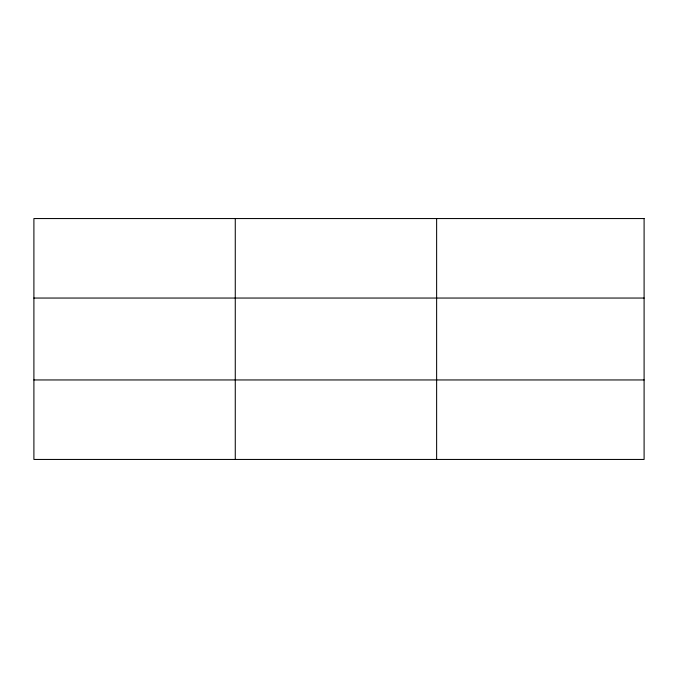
<?xml version="1.0" encoding="UTF-8"?>
<svg xmlns="http://www.w3.org/2000/svg" width="678" height="678" viewBox="0 0 678 678"><rect width="100%" height="100%" fill="white"/><g stroke="black" fill="none" stroke-linecap="round" stroke-linejoin="round"><path stroke-width="1.02" d="M235.266 218.553L235.266 459.447M436.632 218.553L436.632 459.447M33.9 298.049L644.1 298.049M33.9 379.951L644.1 379.951M644.1 218.553L644.1 459.447L33.9 459.447L33.9 218.553L644.1 218.553"/></g></svg>
